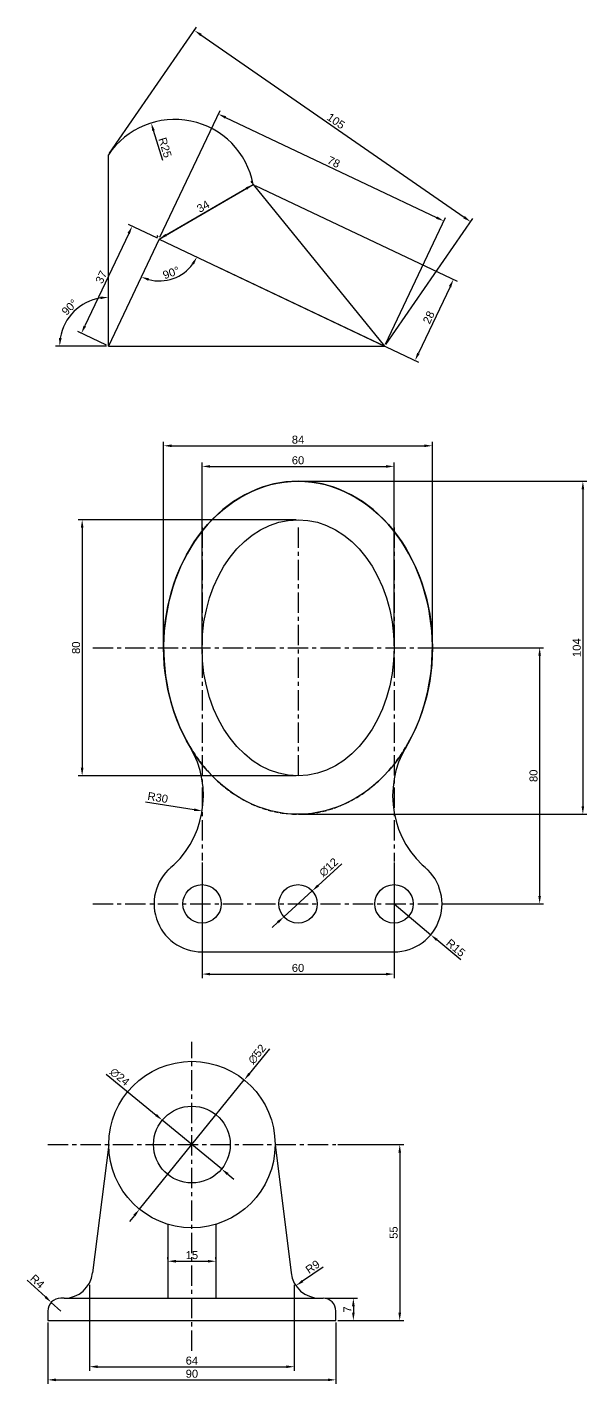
# Model space of a CAD drawing. Header units: millimetres. Extents: x 7 to 1809, y 7 to 1650.
# Drawn here: x 710.1 to 885, y 41 to 464.8 of the extents above; entities that cross this region are included whole.
import ezdxf

# ---------------------------------------------------------------- set-up
doc = ezdxf.new("R2010")
doc.units = ezdxf.units.MM
doc.header["$LTSCALE"] = 0.2
doc.linetypes.add('CENTER', pattern=[50.8, 31.75, -6.35, 6.35, -6.35])
doc.linetypes.add('HIDDEN', pattern=[9.525, 6.35, -3.175])
for name, color, linetype in [('不可见的轮廓线', 4, 'HIDDEN'), ('中心线', 1, 'CENTER'), ('尺寸线', 5, 'Continuous')]:
    doc.layers.add(name, color=color, linetype=linetype)
doc.layers.add('可见的轮廓线', color=3, linetype='Continuous', lineweight=30)
doc.styles.get("Standard").update_dxf_attribs({"font": 'arial.ttf'})
doc.dimstyles.new('ISO-25', dxfattribs={"dimtxt": 2.5, "dimasz": 2.5, "dimexe": 1.25, "dimexo": 0.625, "dimtad": 1, "dimtxsty": 'Standard', "dimcen": 2.5, "dimadec": 0, "dimazin": 0, "dimtfac": 1, "dimtmove": 0, "dimatfit": 3, "dimfxl": 1, "dimarcsym": 0})

# ---------------------------------------------------------------- blocks, each defined once
blk = doc.blocks.new('*D208')
at = {"layer": 'Defpoints', "color": 0, "transparency": 16777216}
for p in [(717.64, 66.43), (720.58, 63.72)]:
    blk.add_point(p, dxfattribs=at)
at = {"layer": '尺寸线', "color": 0, "lineweight": -2, "transparency": 16777216}
for p, q in [((710.08, 73.39), (715.8, 68.12)), ((720.58, 63.72), (717.64, 66.43))]:
    blk.add_line(p, q, dxfattribs=at)
at = {"layer": '尺寸线', "color": 0, "transparency": 16777216}
blk.add_solid([(716.08, 68.43), (715.51, 67.81), (717.64, 66.43)], dxfattribs=at)
at = {"layer": '尺寸线', "color": 0, "transparency": 16777216, "insert": (713.29, 72.98), "char_height": 2.5, "attachment_point": 5, "rotation": 317.3446}
blk.add_mtext('R4', dxfattribs=at)
blk = doc.blocks.new('*D209')
at = {"layer": 'Defpoints', "color": 0, "transparency": 16777216}
for p in [(801.52, 76.72), (794.09, 71.64)]:
    blk.add_point(p, dxfattribs=at)
at = {"layer": '尺寸线', "color": 0, "lineweight": -2, "transparency": 16777216}
blk.add_line((802.58, 77.44), (796.16, 73.05), dxfattribs=at)
at = {"layer": '尺寸线', "color": 0, "transparency": 16777216}
blk.add_solid([(795.92, 73.39), (796.39, 72.7), (794.09, 71.64)], dxfattribs=at)
at = {"layer": '尺寸线', "color": 0, "transparency": 16777216, "insert": (799.33, 77.52), "char_height": 2.5, "attachment_point": 5, "rotation": 34.3525}
blk.add_mtext('R9', dxfattribs=at)
blk = doc.blocks.new('*D210')
at = {"layer": 'Defpoints', "color": 0, "transparency": 16777216}
for p in [(752.31, 123.34), (770.84, 108.09)]:
    blk.add_point(p, dxfattribs=at)
at = {"layer": '尺寸线', "color": 0, "lineweight": -2, "transparency": 16777216}
for p, q in [((734.83, 137.72), (750.38, 124.93)), ((770.84, 108.09), (752.31, 123.34)), ((772.77, 106.5), (774.7, 104.91))]:
    blk.add_line(p, q, dxfattribs=at)
at = {"layer": '尺寸线', "color": 0, "transparency": 16777216}
for points in [[(750.65, 125.25), (750.12, 124.61), (752.31, 123.34)], [(773.04, 106.82), (772.51, 106.18), (770.84, 108.09)]]:
    blk.add_solid(points, dxfattribs=at)
at = {"layer": '尺寸线', "color": 0, "transparency": 16777216, "insert": (739, 136.85), "char_height": 2.5, "attachment_point": 5, "rotation": 320.5459}
blk.add_mtext('∅24', dxfattribs=at)
blk = doc.blocks.new('*D211')
at = {"layer": 'Defpoints', "color": 0, "transparency": 16777216}
for p in [(777.96, 135.91), (745.2, 95.52)]:
    blk.add_point(p, dxfattribs=at)
at = {"layer": '尺寸线', "color": 0, "lineweight": -2, "transparency": 16777216}
for p, q in [((785.85, 145.63), (779.53, 137.85)), ((745.2, 95.52), (777.96, 135.91)), ((743.62, 93.58), (742.05, 91.64))]:
    blk.add_line(p, q, dxfattribs=at)
at = {"layer": '尺寸线', "color": 0, "transparency": 16777216}
for points in [[(779.21, 138.11), (779.86, 137.59), (777.96, 135.91)], [(743.3, 93.85), (743.94, 93.32), (745.2, 95.52)]]:
    blk.add_solid(points, dxfattribs=at)
at = {"layer": '尺寸线', "color": 0, "transparency": 16777216, "insert": (781.95, 143.95), "char_height": 2.5, "attachment_point": 5, "rotation": 50.9475}
blk.add_mtext('∅52', dxfattribs=at)
blk = doc.blocks.new('*D212')
at = {"layer": 'Defpoints', "color": 0, "transparency": 16777216}
for p in [(754.08, 79.27), (769.08, 79.27), (769.08, 79.27)]:
    blk.add_point(p, dxfattribs=at)
at = {"layer": '尺寸线', "color": 0, "lineweight": -2, "transparency": 16777216}
for p, q in [((754.08, 79.89), (754.08, 80.52)), ((756.58, 79.27), (766.58, 79.27)), ((769.08, 79.89), (769.08, 80.52))]:
    blk.add_line(p, q, dxfattribs=at)
at = {"layer": '尺寸线', "color": 0, "transparency": 16777216}
for points in [[(756.58, 79.68), (756.58, 78.85), (754.08, 79.27)], [(766.58, 79.68), (766.58, 78.85), (769.08, 79.27)]]:
    blk.add_solid(points, dxfattribs=at)
at = {"layer": '尺寸线', "color": 0, "transparency": 16777216, "insert": (761.58, 81.17), "char_height": 2.5, "attachment_point": 5}
blk.add_mtext('15', dxfattribs=at)
blk = doc.blocks.new('*D213')
at = {"layer": 'Defpoints', "color": 0, "transparency": 16777216}
for p in [(716.58, 60.72), (806.58, 60.72), (806.58, 42.22)]:
    blk.add_point(p, dxfattribs=at)
at = {"layer": '尺寸线', "color": 0, "lineweight": -2, "transparency": 16777216}
for p, q in [((716.58, 60.09), (716.58, 40.97)), ((806.58, 60.09), (806.58, 40.97)), ((719.08, 42.22), (804.08, 42.22))]:
    blk.add_line(p, q, dxfattribs=at)
at = {"layer": '尺寸线', "color": 0, "transparency": 16777216}
for points in [[(719.08, 42.63), (719.08, 41.8), (716.58, 42.22)], [(804.08, 42.63), (804.08, 41.8), (806.58, 42.22)]]:
    blk.add_solid(points, dxfattribs=at)
at = {"layer": '尺寸线', "color": 0, "transparency": 16777216, "insert": (761.58, 44.12), "char_height": 2.5, "attachment_point": 5}
blk.add_mtext('90', dxfattribs=at)
blk = doc.blocks.new('*D135')
at = {"layer": 'Defpoints', "color": 0, "transparency": 16777216}
for p in [(729.58, 72.49), (793.58, 72.49), (793.58, 46.32)]:
    blk.add_point(p, dxfattribs=at)
at = {"layer": '尺寸线', "color": 0, "lineweight": -2, "transparency": 16777216}
for p, q in [((729.58, 71.86), (729.58, 45.07)), ((793.58, 71.86), (793.58, 45.07)), ((732.08, 46.32), (791.08, 46.32))]:
    blk.add_line(p, q, dxfattribs=at)
at = {"layer": '尺寸线', "color": 0, "transparency": 16777216}
for points in [[(732.08, 46.74), (732.08, 45.91), (729.58, 46.32)], [(791.08, 46.74), (791.08, 45.91), (793.58, 46.32)]]:
    blk.add_solid(points, dxfattribs=at)
at = {"layer": '尺寸线', "color": 0, "transparency": 16777216, "insert": (761.58, 48.22), "char_height": 2.5, "attachment_point": 5}
blk.add_mtext('64', dxfattribs=at)
blk = doc.blocks.new('*D214')
at = {"layer": 'Defpoints', "color": 0, "transparency": 16777216}
for p in [(802.58, 67.72), (806.58, 60.72), (812.04, 60.72)]:
    blk.add_point(p, dxfattribs=at)
at = {"layer": '尺寸线', "color": 0, "lineweight": -2, "transparency": 16777216}
for p, q in [((803.2, 67.72), (813.29, 67.72)), ((812.04, 65.22), (812.04, 63.22)), ((807.2, 60.72), (813.29, 60.72))]:
    blk.add_line(p, q, dxfattribs=at)
at = {"layer": '尺寸线', "color": 0, "transparency": 16777216}
for points in [[(811.63, 65.22), (812.46, 65.22), (812.04, 67.72)], [(811.63, 63.22), (812.46, 63.22), (812.04, 60.72)]]:
    blk.add_solid(points, dxfattribs=at)
at = {"layer": '尺寸线', "color": 0, "transparency": 16777216, "insert": (810.17, 64.22), "char_height": 2.5, "attachment_point": 5, "rotation": 90}
blk.add_mtext('7', dxfattribs=at)
blk = doc.blocks.new('*D215')
at = {"layer": 'Defpoints', "color": 0, "transparency": 16777216}
for p in [(806.58, 115.72), (806.58, 60.72), (826.54, 60.72)]:
    blk.add_point(p, dxfattribs=at)
at = {"layer": '尺寸线', "color": 0, "lineweight": -2, "transparency": 16777216}
for p, q in [((807.2, 115.72), (827.79, 115.72)), ((826.54, 113.22), (826.54, 63.22)), ((807.2, 60.72), (827.79, 60.72))]:
    blk.add_line(p, q, dxfattribs=at)
at = {"layer": '尺寸线', "color": 0, "transparency": 16777216}
for points in [[(826.12, 113.22), (826.95, 113.22), (826.54, 115.72)], [(826.12, 63.22), (826.95, 63.22), (826.54, 60.72)]]:
    blk.add_solid(points, dxfattribs=at)
at = {"layer": '尺寸线', "color": 0, "transparency": 16777216, "insert": (824.64, 88.22), "char_height": 2.5, "attachment_point": 5, "rotation": 90}
blk.add_mtext('55', dxfattribs=at)
blk = doc.blocks.new('*D216')
at = {"layer": 'Defpoints', "color": 0, "transparency": 16777216}
for p in [(794.75, 322.91), (794.75, 218.91), (883.78, 218.91)]:
    blk.add_point(p, dxfattribs=at)
at = {"layer": '尺寸线', "color": 0, "lineweight": -2, "transparency": 16777216}
for p, q in [((795.37, 322.91), (885.03, 322.91)), ((883.78, 320.41), (883.78, 221.41)), ((795.37, 218.91), (885.03, 218.91))]:
    blk.add_line(p, q, dxfattribs=at)
at = {"layer": '尺寸线', "color": 0, "transparency": 16777216}
for points in [[(883.36, 320.41), (884.19, 320.41), (883.78, 322.91)], [(883.36, 221.41), (884.19, 221.41), (883.78, 218.91)]]:
    blk.add_solid(points, dxfattribs=at)
at = {"layer": '尺寸线', "color": 0, "transparency": 16777216, "insert": (881.88, 270.91), "char_height": 2.5, "attachment_point": 5, "rotation": 90}
blk.add_mtext('104', dxfattribs=at)
blk = doc.blocks.new('*D217')
at = {"layer": 'Defpoints', "color": 0, "transparency": 16777216}
for p in [(836.75, 270.91), (839.75, 190.91), (870.27, 190.91)]:
    blk.add_point(p, dxfattribs=at)
at = {"layer": '尺寸线', "color": 0, "lineweight": -2, "transparency": 16777216}
for p, q in [((837.37, 270.91), (871.52, 270.91)), ((870.27, 268.41), (870.27, 193.41)), ((840.37, 190.91), (871.52, 190.91))]:
    blk.add_line(p, q, dxfattribs=at)
at = {"layer": '尺寸线', "color": 0, "transparency": 16777216}
for points in [[(869.85, 268.41), (870.68, 268.41), (870.27, 270.91)], [(869.85, 193.41), (870.68, 193.41), (870.27, 190.91)]]:
    blk.add_solid(points, dxfattribs=at)
at = {"layer": '尺寸线', "color": 0, "transparency": 16777216, "insert": (868.36, 230.91), "char_height": 2.5, "attachment_point": 5, "rotation": 90}
blk.add_mtext('80', dxfattribs=at)
blk = doc.blocks.new('*D218')
at = {"layer": 'Defpoints', "color": 0, "transparency": 16777216}
for p in [(764.75, 204.42), (824.75, 204.42), (824.75, 168.97)]:
    blk.add_point(p, dxfattribs=at)
at = {"layer": '尺寸线', "color": 0, "lineweight": -2, "transparency": 16777216}
for p, q in [((764.75, 203.8), (764.75, 167.72)), ((824.75, 203.8), (824.75, 167.72)), ((767.25, 168.97), (822.25, 168.97))]:
    blk.add_line(p, q, dxfattribs=at)
at = {"layer": '尺寸线', "color": 0, "transparency": 16777216}
for points in [[(767.25, 169.38), (767.25, 168.55), (764.75, 168.97)], [(822.25, 169.38), (822.25, 168.55), (824.75, 168.97)]]:
    blk.add_solid(points, dxfattribs=at)
at = {"layer": '尺寸线', "color": 0, "transparency": 16777216, "insert": (794.75, 170.87), "char_height": 2.5, "attachment_point": 5}
blk.add_mtext('60', dxfattribs=at)
blk = doc.blocks.new('*D219')
at = {"layer": 'Defpoints', "color": 0, "transparency": 16777216}
for p in [(794.75, 310.91), (727.28, 230.91), (794.75, 230.91)]:
    blk.add_point(p, dxfattribs=at)
at = {"layer": '尺寸线', "color": 0, "lineweight": -2, "transparency": 16777216}
for p, q in [((794.12, 310.91), (726.03, 310.91)), ((727.28, 308.41), (727.28, 233.41)), ((794.12, 230.91), (726.03, 230.91))]:
    blk.add_line(p, q, dxfattribs=at)
at = {"layer": '尺寸线', "color": 0, "transparency": 16777216}
for points in [[(726.86, 308.41), (727.7, 308.41), (727.28, 310.91)], [(726.86, 233.41), (727.7, 233.41), (727.28, 230.91)]]:
    blk.add_solid(points, dxfattribs=at)
at = {"layer": '尺寸线', "color": 0, "transparency": 16777216, "insert": (725.38, 270.91), "char_height": 2.5, "attachment_point": 5, "rotation": 90}
blk.add_mtext('80', dxfattribs=at)
blk = doc.blocks.new('*D220')
at = {"layer": 'Defpoints', "color": 0, "transparency": 16777216}
for p in [(799.18, 194.95), (790.32, 186.86)]:
    blk.add_point(p, dxfattribs=at)
at = {"layer": '尺寸线', "color": 0, "lineweight": -2, "transparency": 16777216}
for p, q in [((808.43, 203.39), (801.03, 196.64)), ((790.32, 186.86), (799.18, 194.95)), ((788.47, 185.18), (786.62, 183.49))]:
    blk.add_line(p, q, dxfattribs=at)
at = {"layer": '尺寸线', "color": 0, "transparency": 16777216}
for points in [[(800.75, 196.94), (801.31, 196.33), (799.18, 194.95)], [(788.19, 185.48), (788.75, 184.87), (790.32, 186.86)]]:
    blk.add_solid(points, dxfattribs=at)
at = {"layer": '尺寸线', "color": 0, "transparency": 16777216, "insert": (804.32, 202.31), "char_height": 2.5, "attachment_point": 5, "rotation": 42.3858}
blk.add_mtext('∅12', dxfattribs=at)
blk = doc.blocks.new('*D136')
at = {"layer": 'Defpoints', "color": 0, "transparency": 16777216}
for p in [(824.75, 190.91), (836.23, 181.25)]:
    blk.add_point(p, dxfattribs=at)
at = {"layer": '尺寸线', "color": 0, "lineweight": -2, "transparency": 16777216}
for p, q in [((824.75, 190.91), (836.23, 181.25)), ((845.6, 173.37), (838.14, 179.64))]:
    blk.add_line(p, q, dxfattribs=at)
at = {"layer": '尺寸线', "color": 0, "transparency": 16777216}
blk.add_solid([(838.41, 179.96), (837.88, 179.32), (836.23, 181.25)], dxfattribs=at)
at = {"layer": '尺寸线', "color": 0, "transparency": 16777216, "insert": (844.05, 177.16), "char_height": 2.5, "attachment_point": 5, "rotation": 319.9436}
blk.add_mtext('R15', dxfattribs=at)
blk = doc.blocks.new('*D137')
at = {"layer": 'Defpoints', "color": 0, "transparency": 16777216}
for p in [(735.12, 224.78), (764.73, 219.92)]:
    blk.add_point(p, dxfattribs=at)
at = {"layer": '尺寸线', "color": 0, "lineweight": -2, "transparency": 16777216}
blk.add_line((747.05, 222.82), (762.26, 220.33), dxfattribs=at)
at = {"layer": '尺寸线', "color": 0, "transparency": 16777216}
blk.add_solid([(762.33, 220.74), (762.19, 219.91), (764.73, 219.92)], dxfattribs=at)
at = {"layer": '尺寸线', "color": 0, "transparency": 16777216, "insert": (750.92, 224.11), "char_height": 2.5, "attachment_point": 5, "rotation": 350.6881}
blk.add_mtext('R30', dxfattribs=at)
blk = doc.blocks.new('*D221')
at = {"layer": 'Defpoints', "color": 0, "transparency": 16777216}
for p in [(836.75, 333.99), (752.75, 270.91), (836.75, 270.91)]:
    blk.add_point(p, dxfattribs=at)
at = {"layer": '尺寸线', "color": 0, "lineweight": -2, "transparency": 16777216}
for p, q in [((752.75, 271.53), (752.75, 335.24)), ((836.75, 271.53), (836.75, 335.24)), ((755.25, 333.99), (834.25, 333.99))]:
    blk.add_line(p, q, dxfattribs=at)
at = {"layer": '尺寸线', "color": 0, "transparency": 16777216}
for points in [[(755.25, 334.41), (755.25, 333.58), (752.75, 333.99)], [(834.25, 334.41), (834.25, 333.58), (836.75, 333.99)]]:
    blk.add_solid(points, dxfattribs=at)
at = {"layer": '尺寸线', "color": 0, "transparency": 16777216, "insert": (794.75, 335.9), "char_height": 2.5, "attachment_point": 5}
blk.add_mtext('84', dxfattribs=at)
blk = doc.blocks.new('*D222')
at = {"layer": 'Defpoints', "color": 0, "transparency": 16777216}
for p in [(824.75, 327.55), (764.75, 270.91), (824.75, 270.91)]:
    blk.add_point(p, dxfattribs=at)
at = {"layer": '尺寸线', "color": 0, "lineweight": -2, "transparency": 16777216}
for p, q in [((764.75, 271.53), (764.75, 328.8)), ((767.25, 327.55), (822.25, 327.55)), ((824.75, 271.53), (824.75, 328.8))]:
    blk.add_line(p, q, dxfattribs=at)
at = {"layer": '尺寸线', "color": 0, "transparency": 16777216}
for points in [[(767.25, 327.96), (767.25, 327.13), (764.75, 327.55)], [(822.25, 327.96), (822.25, 327.13), (824.75, 327.55)]]:
    blk.add_solid(points, dxfattribs=at)
at = {"layer": '尺寸线', "color": 0, "transparency": 16777216, "insert": (794.75, 329.45), "char_height": 2.5, "attachment_point": 5}
blk.add_mtext('60', dxfattribs=at)
blk = doc.blocks.new('*D223')
at = {"layer": 'Defpoints', "color": 0, "transparency": 16777216}
for p in [(748.85, 434.83), (756.21, 410.93)]:
    blk.add_point(p, dxfattribs=at)
at = {"layer": '尺寸线', "color": 0, "lineweight": -2, "transparency": 16777216}
blk.add_line((752.45, 423.13), (749.59, 432.44), dxfattribs=at)
at = {"layer": '尺寸线', "color": 0, "transparency": 16777216}
blk.add_solid([(749.98, 432.56), (749.19, 432.31), (748.85, 434.83)], dxfattribs=at)
at = {"layer": '尺寸线', "color": 0, "transparency": 16777216, "insert": (753.21, 427.15), "char_height": 2.5, "attachment_point": 5, "rotation": 287.1209}
blk.add_mtext('R25', dxfattribs=at)
blk = doc.blocks.new('*D172')
at = {"layer": 'Defpoints', "color": 0, "transparency": 16777216}
for p in [(751.34, 398.58), (727.05, 369.15), (735.48, 365.15)]:
    blk.add_point(p, dxfattribs=at)
at = {"layer": '尺寸线', "color": 0, "lineweight": -2, "transparency": 16777216}
for p, q in [((750.78, 398.85), (741.78, 403.12)), ((741.84, 400.32), (728.12, 371.41)), ((734.92, 365.42), (725.92, 369.69))]:
    blk.add_line(p, q, dxfattribs=at)
at = {"layer": '尺寸线', "color": 0, "transparency": 16777216}
for points in [[(741.46, 400.5), (742.21, 400.14), (742.91, 402.58)], [(727.74, 371.59), (728.5, 371.23), (727.05, 369.15)]]:
    blk.add_solid(points, dxfattribs=at)
at = {"layer": '尺寸线', "color": 0, "transparency": 16777216, "insert": (733.26, 386.68), "char_height": 2.5, "attachment_point": 5, "rotation": 64.6223}
blk.add_mtext('37', dxfattribs=at)
blk = doc.blocks.new('*D173')
at = {"layer": 'Defpoints', "color": 0, "transparency": 16777216}
for p in [(780.77, 415.61), (751.34, 398.58), (751.34, 398.58)]:
    blk.add_point(p, dxfattribs=at)
at = {"layer": '尺寸线', "color": 0, "lineweight": -2, "transparency": 16777216}
for p, q in [((780.46, 416.15), (780.14, 416.69)), ((778.6, 414.36), (753.51, 399.83)), ((751.03, 399.12), (750.72, 399.66))]:
    blk.add_line(p, q, dxfattribs=at)
at = {"layer": '尺寸线', "color": 0, "transparency": 16777216}
for points in [[(778.4, 414.72), (778.81, 414), (780.77, 415.61)], [(753.3, 400.19), (753.71, 399.47), (751.34, 398.58)]]:
    blk.add_solid(points, dxfattribs=at)
at = {"layer": '尺寸线', "color": 0, "transparency": 16777216, "insert": (765.1, 408.74), "char_height": 2.5, "attachment_point": 5, "rotation": 30.0619}
blk.add_mtext('34', dxfattribs=at)
blk = doc.blocks.new('*D174')
at = {"layer": 'Defpoints', "color": 0, "transparency": 16777216}
for p in [(840.33, 404.19), (751.34, 398.58), (821.82, 365.15)]:
    blk.add_point(p, dxfattribs=at)
at = {"layer": '尺寸线', "color": 0, "lineweight": -2, "transparency": 16777216}
for p, q in [((751.61, 399.14), (770.4, 438.75)), ((772.12, 436.55), (838.08, 405.26)), ((822.08, 365.71), (840.87, 405.32))]:
    blk.add_line(p, q, dxfattribs=at)
at = {"layer": '尺寸线', "color": 0, "transparency": 16777216}
for points in [[(772.3, 436.92), (771.94, 436.17), (769.86, 437.62)], [(838.25, 405.64), (837.9, 404.88), (840.33, 404.19)]]:
    blk.add_solid(points, dxfattribs=at)
at = {"layer": '尺寸线', "color": 0, "transparency": 16777216, "insert": (805.91, 422.62), "char_height": 2.5, "attachment_point": 5, "rotation": 334.6223}
blk.add_mtext('78', dxfattribs=at)
blk = doc.blocks.new('*D175')
at = {"layer": 'Defpoints', "color": 0, "transparency": 16777216}
for p in [(735.48, 424.92), (848.69, 403.97), (821.82, 365.15)]:
    blk.add_point(p, dxfattribs=at)
at = {"layer": '尺寸线', "color": 0, "lineweight": -2, "transparency": 16777216}
for p, q in [((735.84, 425.43), (763.07, 464.76)), ((764.42, 462.31), (846.64, 405.39)), ((822.17, 365.66), (849.4, 405))]:
    blk.add_line(p, q, dxfattribs=at)
at = {"layer": '尺寸线', "color": 0, "transparency": 16777216}
for points in [[(764.65, 462.66), (764.18, 461.97), (762.36, 463.74)], [(846.87, 405.74), (846.4, 405.05), (848.69, 403.97)]]:
    blk.add_solid(points, dxfattribs=at)
at = {"layer": '尺寸线', "color": 0, "transparency": 16777216, "insert": (806.61, 435.42), "char_height": 2.5, "attachment_point": 5, "rotation": 325.3054}
blk.add_mtext('105', dxfattribs=at)
blk = doc.blocks.new('*D176')
at = {"layer": 'Defpoints', "color": 0, "transparency": 16777216}
for p in [(780.77, 415.61), (768.77, 390.31), (831.32, 360.64)]:
    blk.add_point(p, dxfattribs=at)
at = {"layer": '尺寸线', "color": 0, "lineweight": -2, "transparency": 16777216}
for p, q in [((781.33, 415.34), (844.45, 385.4)), ((769.33, 390.04), (832.45, 360.1)), ((842.25, 383.68), (832.39, 362.9))]:
    blk.add_line(p, q, dxfattribs=at)
at = {"layer": '尺寸线', "color": 0, "transparency": 16777216}
for points in [[(841.87, 383.86), (842.62, 383.5), (843.32, 385.94)], [(832.01, 363.08), (832.77, 362.72), (831.32, 360.64)]]:
    blk.add_solid(points, dxfattribs=at)
at = {"layer": '尺寸线', "color": 0, "transparency": 16777216, "insert": (835.6, 374.1), "char_height": 2.5, "attachment_point": 5, "rotation": 64.6223}
blk.add_mtext('28', dxfattribs=at)
blk = doc.blocks.new('*D177')
at = {"layer": 'Defpoints', "color": 0, "transparency": 16777216}
for p in [(735.48, 424.92), (727.87, 378.35), (735.48, 365.15), (735.48, 365.15), (821.82, 365.15)]:
    blk.add_point(p, dxfattribs=at)
at = {"layer": '尺寸线', "color": 0, "lineweight": -2, "transparency": 16777216}
blk.add_line((734.86, 365.15), (719, 365.15), dxfattribs=at)
blk.add_arc((735.48, 365.15), 15.24, 99.4104, 170.5896, dxfattribs=at)
at = {"layer": '尺寸线', "color": 0, "transparency": 16777216}
for points in [[(732.96, 380.6), (733.03, 379.77), (735.48, 380.39)], [(720.87, 367.61), (720.04, 367.67), (720.25, 365.15)]]:
    blk.add_solid(points, dxfattribs=at)
at = {"layer": '尺寸线', "color": 0, "transparency": 16777216, "insert": (723.36, 377.27), "char_height": 2.5, "attachment_point": 5, "rotation": 45}
blk.add_mtext('90°', dxfattribs=at)
blk = doc.blocks.new('*D178')
at = {"layer": 'Defpoints', "color": 0, "transparency": 16777216}
for p in [(751.34, 398.58), (751.34, 398.58), (752.4, 385.53), (735.48, 365.15), (821.82, 365.15)]:
    blk.add_point(p, dxfattribs=at)
at = {"layer": '尺寸线', "color": 0, "lineweight": -2, "transparency": 16777216}
blk.add_arc((751.34, 398.58), 13.09, 255.5812, 323.6633, dxfattribs=at)
at = {"layer": '尺寸线', "color": 0, "transparency": 16777216}
for points in [[(761.53, 391.04), (762.24, 390.61), (763.17, 392.97)], [(747.94, 385.51), (748.22, 386.29), (745.73, 386.75)]]:
    blk.add_solid(points, dxfattribs=at)
at = {"layer": '尺寸线', "color": 0, "transparency": 16777216, "insert": (755.1, 388.04), "char_height": 2.5, "attachment_point": 5, "rotation": 19.6223}
blk.add_mtext('90°', dxfattribs=at)

msp = doc.modelspace()

# ---------------------------------------------------------------- linework, layer by layer
at = {"layer": '不可见的轮廓线'}
msp.add_ellipse((794.749, 270.905), major_axis=(0, -52), ratio=0.8076923, start_param=5.3465093, end_param=7.2198614, dxfattribs=at)
at = {"layer": '中心线'}
for p, q in [((764.749, 308.494), (764.749, 204.425)), ((794.749, 308.494), (794.749, 230.905)), ((824.749, 308.494), (824.749, 204.118)), ((730.605, 270.905), (857.376, 270.905)), ((730.605, 190.905), (857.376, 190.905)), ((761.577, 51.299), (761.577, 147.774)), ((716.577, 115.716), (806.577, 115.716))]:
    msp.add_line(p, q, dxfattribs=at)
at = {"layer": '可见的轮廓线'}
for p, q in [((735.484, 365.149), (735.484, 424.915)), ((751.342, 398.578), (780.769, 415.61)), ((780.769, 415.61), (821.815, 365.149)), ((751.342, 398.578), (735.484, 365.149)), ((751.342, 398.578), (821.815, 365.149)), ((735.484, 365.149), (821.815, 365.149)), ((764.749, 175.905), (824.749, 175.905)), ((735.577, 115.716), (730.563, 75.599)), ((787.577, 115.716), (792.592, 75.599)), ((754.077, 90.821), (754.077, 67.716)), ((769.077, 90.821), (769.077, 67.716)), ((716.577, 63.716), (716.577, 60.716)), ((721.632, 67.716), (720.577, 67.716)), ((721.632, 67.716), (802.577, 67.716)), ((801.522, 67.716), (802.577, 67.716)), ((806.577, 60.716), (806.577, 63.716)), ((716.577, 60.716), (806.577, 60.716))]:
    msp.add_line(p, q, dxfattribs=at)
for centre, radius in [((764.749, 190.905), 6), ((794.749, 190.905), 6), ((824.749, 190.905), 6), ((761.577, 115.716), 26), ((761.577, 115.716), 12)]:
    msp.add_circle(centre, radius, dxfattribs=at)
for centre, radius, start, end in [((756.21, 410.934), 25, 10.78005, 145.99728), ((764.749, 190.905), 15, 125.99253, 270), ((824.749, 190.905), 15, 270, 54.00747), ((721.632, 76.716), 9, 270, 352.87498), ((801.522, 76.716), 9, 187.12502, 270), ((720.577, 63.716), 4, 90, 180), ((802.577, 63.716), 4, 0, 90)]:
    msp.add_arc(centre, radius, start, end, dxfattribs=at)
at = {"layer": '可见的轮廓线', "ltscale": 0.5}
for centre, start, end in [((735.169, 224.695), 308.59842, 30.89101), ((854.328, 224.695), 149.10899, 231.40158)]:
    msp.add_arc(centre, 30, start, end, dxfattribs=at)
at = {"layer": '可见的轮廓线'}
msp.add_ellipse((794.749, 270.905), major_axis=(0, -52), ratio=0.8076923, start_param=0.9366761, end_param=5.3465093, dxfattribs=at)
for major_axis, ratio in [((0, -52), 0.8076923), ((0, -40), 0.75)]:
    msp.add_ellipse((794.749, 270.905), major_axis=major_axis, ratio=ratio, dxfattribs=at)

# ---------------------------------------------------------------- dimensions: what is measured, and where the dimension line sits
at = {"layer": '尺寸线'}
for p1, p2, distance, picture, middle in [((735.484, 424.915), (821.815, 365.149), 47.217, '*D175', (806.608, 435.417)), ((751.342, 398.578), (821.815, 365.149), 43.21, '*D174', (805.913, 422.622)), ((780.769, 415.61), (751.342, 398.578), 0, '*D173', (765.102, 408.741)), ((780.769, 415.61), (768.768, 390.312), 69.232, '*D176', (835.602, 374.104)), ((751.342, 398.578), (735.484, 365.149), -9.336, '*D172', (733.259, 386.68))]:
    dim = msp.add_aligned_dim(p1=p1, p2=p2, distance=distance, dimstyle='ISO-25', dxfattribs=at)
    dim.commit()
    dim.dimension.update_dxf_attribs({"geometry": picture, "text_midpoint": middle})
for center, mpoint, picture, middle in [((756.21, 410.934), (748.85, 434.826), '*D223', (751.388, 426.587)), ((735.121, 224.776), (764.726, 219.922), '*D137', (750.611, 222.236)), ((801.522, 76.716), (794.092, 71.637), '*D209', (800.402, 75.95))]:
    dim = msp.add_radius_dim(center=center, mpoint=mpoint, dimstyle='ISO-25', dxfattribs=at)
    dim.commit()
    dim.dimension.update_dxf_attribs({"geometry": picture, "text_midpoint": middle, "dimtype": 164})
for base, line1, line2, picture, middle in [((727.865, 378.346), ((735.484, 365.149), (821.815, 365.149)), ((735.484, 365.149), (735.484, 424.915)), '*D177', (723.365, 377.269)), ((752.397, 385.53), ((751.342, 398.578), (821.815, 365.149)), ((751.342, 398.578), (735.484, 365.149)), '*D178', (755.1, 388.039))]:
    dim = msp.add_angular_dim_2l(base=base, line1=line1, line2=line2, dimstyle='ISO-25', dxfattribs=at)
    dim.commit()
    dim.dimension.update_dxf_attribs({"geometry": picture, "text_midpoint": middle})
for base, p1, p2, picture, middle in [((836.749, 333.995), (752.749, 270.905), (836.749, 270.905), '*D221', (794.749, 335.896)), ((824.749, 327.548), (764.749, 270.905), (824.749, 270.905), '*D222', (794.749, 329.449)), ((824.749, 168.967), (764.749, 204.425), (824.749, 204.425), '*D218', (794.749, 170.868)), ((769.077, 79.268), (754.077, 79.268), (769.077, 79.268), '*D212', (761.577, 81.17)), ((793.577, 46.323), (729.577, 72.488), (793.577, 72.488), '*D135', (761.577, 48.225))]:
    dim = msp.add_linear_dim(base=base, p1=p1, p2=p2, dimstyle='ISO-25', dxfattribs=at)
    dim.commit()
    dim.dimension.update_dxf_attribs({"geometry": picture, "text_midpoint": middle})
for base, p1, p2, picture, middle in [((883.778, 218.905), (794.749, 322.905), (794.749, 218.905), '*D216', (881.876, 270.905)), ((727.281, 230.905), (794.749, 310.905), (794.749, 230.905), '*D219', (725.38, 270.905)), ((870.266, 190.905), (836.749, 270.905), (839.749, 190.905), '*D217', (868.364, 230.905)), ((826.536, 60.716), (806.577, 115.716), (806.577, 60.716), '*D215', (824.64, 88.216)), ((812.044, 60.716), (802.577, 67.716), (806.577, 60.716), '*D214', (810.169, 64.216))]:
    dim = msp.add_linear_dim(base=base, p1=p1, p2=p2, angle=90, dimstyle='ISO-25', dxfattribs=at)
    dim.commit()
    dim.dimension.update_dxf_attribs({"geometry": picture, "text_midpoint": middle})
for p1, p2, picture, middle in [((790.317, 186.861), (799.18, 194.95), '*D220', (804.324, 202.313)), ((745.196, 95.525), (777.958, 135.906), '*D211', (781.948, 143.953))]:
    dim = msp.add_diameter_dim_2p(p1=p1, p2=p2, dimstyle='ISO-25', dxfattribs=at)
    dim.commit()
    dim.dimension.update_dxf_attribs({"geometry": picture, "text_midpoint": middle})
for center, mpoint, picture, middle in [((824.749, 190.905), (836.23, 181.252), '*D136', (844.052, 177.16)), ((720.577, 63.716), (717.636, 66.426), '*D208', (713.291, 72.979))]:
    dim = msp.add_radius_dim(center=center, mpoint=mpoint, dimstyle='ISO-25', dxfattribs=at)
    dim.commit()
    dim.dimension.update_dxf_attribs({"geometry": picture, "text_midpoint": middle})
dim = msp.add_diameter_dim_2p(p1=(770.843, 108.09), p2=(752.312, 123.341), dimstyle='ISO-25', dxfattribs=at)
dim.commit()
dim.dimension.update_dxf_attribs({"geometry": '*D210', "text_midpoint": (737.746, 135.329), "dimtype": 163})
dim = msp.add_linear_dim(base=(806.577, 42.216), p1=(716.577, 60.716), p2=(806.577, 60.716), dimstyle='ISO-25', dxfattribs=at)
dim.commit()
dim.dimension.update_dxf_attribs({"geometry": '*D213', "text_midpoint": (761.577, 42.216), "dimtype": 160})

doc.saveas('drawing.dxf')
